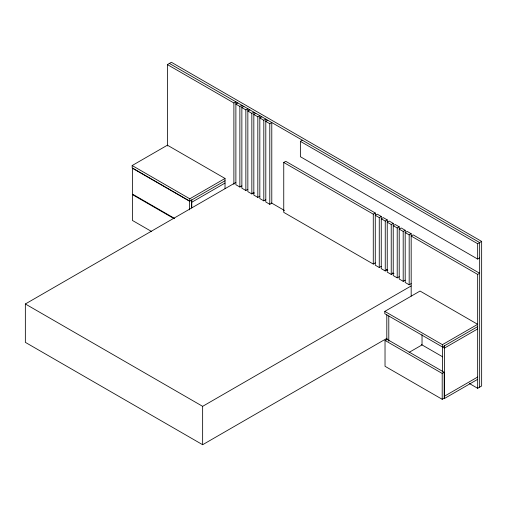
<?xml version="1.0" encoding="UTF-8"?>
<svg xmlns="http://www.w3.org/2000/svg" width="507" height="507" viewBox="0 0 507 507"><rect width="100%" height="100%" fill="white"/><g stroke="black" fill="none" stroke-linecap="round" stroke-linejoin="round"><path stroke-width="0.76" d="M167.405 145.965L167.405 64.585L171.391 62.285L481.65 241.408L481.65 385.992L477.664 388.292L469.438 383.546M167.405 64.585L233.885 102.972L235.882 101.818L235.882 184.732L239.868 187.032L241.864 185.879M237.878 102.972L235.882 104.119L239.868 106.426L241.864 105.272L241.864 188.186L245.857 190.486L247.847 189.333M132.169 165.536L189.789 198.801L189.789 201.108L132.169 167.842L132.169 165.536L167.405 145.192L225.026 178.458L225.026 188.585M243.861 106.426L241.864 107.573L245.857 109.88L247.847 108.726L247.847 191.64L251.84 193.94L253.83 192.787M249.843 109.88L247.847 111.033L251.84 113.334L253.83 112.18L253.83 195.094L257.822 197.394L259.818 196.247M255.826 113.334L253.83 114.487L257.822 116.787L259.818 115.634L259.818 198.548L263.805 200.848L265.801 199.701M261.808 116.787L259.818 117.941L263.805 120.241L265.801 119.088L265.801 202.001L269.787 204.302L271.784 203.155L271.784 122.548L269.787 123.695L265.801 121.395L267.791 120.241M189.789 198.801L225.026 178.458M174.592 218.435L132.39 194.067L132.39 168.223L189.567 201.235L225.026 180.765M191.779 202.255L225.026 183.065M479.654 257.911L477.664 259.064L300.372 156.707L300.372 141.352L302.368 140.205M387.114 338.213L202.642 444.715L25.35 342.358L25.35 303.978L235.882 182.425M375.275 262.905L373.279 264.058L283.749 212.363L283.749 162.468L285.745 161.315L375.275 213.003L375.275 265.205L379.268 267.512L381.258 266.359M283.749 162.468L373.279 214.157L375.275 213.003M381.258 216.457L377.271 214.157L375.275 215.31L379.268 217.611L381.258 216.457L381.258 268.659L385.25 270.966L387.24 269.813M387.24 219.911L383.254 217.611L381.258 218.764L385.25 221.065L387.24 219.911L387.24 272.12L391.233 274.42L393.229 273.267M393.229 223.365L389.237 221.065L387.24 222.218L391.233 224.519L393.229 223.365L393.229 275.574L397.215 277.874L399.212 276.721M399.212 226.825L395.219 224.519L393.229 225.672L397.215 227.973L399.212 226.825L399.212 279.027L403.198 281.328L405.194 280.175M405.194 230.279L401.202 227.973L399.212 229.126L403.198 231.426L405.194 230.279L405.194 282.481L409.181 284.782L411.177 283.635M411.177 233.733L407.191 231.426L405.194 232.58L409.181 234.88L411.177 233.733L411.177 296.132M300.372 141.352L477.664 243.709L481.65 241.408M25.35 303.978L202.642 406.335L411.114 285.973M384.807 311.393L420.043 291.05L477.664 324.322L442.427 344.665L384.807 311.393L384.807 313.7L444.417 348.119L477.664 328.923M477.664 274.42L479.654 273.267L413.173 234.88L411.177 236.034L477.664 274.42L477.664 388.292M385.028 340.438L387.018 339.291L444.195 372.296L444.195 398.147L442.205 399.294L385.028 366.288L385.028 340.438L442.205 373.45L444.195 372.296M409.149 352.359L422.033 344.918L422.033 334.664M442.427 346.965L477.664 326.622M444.417 396.227L477.664 377.031M477.664 379.337L444.417 398.527L444.417 345.812M169.395 63.432L479.654 242.561L479.654 387.139M252.993 192.305L254.362 193.097M271.479 202.977L284.484 210.487M386.473 269.369L387.842 270.161M392.633 272.924L394.002 273.717M421.412 344.557L442.681 356.839M173.907 218.555L132.39 194.58L132.39 220.425L151.447 231.433M477.664 243.709L477.664 259.064M442.427 344.665L442.427 372.201M442.205 373.45L442.205 399.294M409.181 234.88L409.181 284.782M403.198 231.426L403.198 281.328M397.215 227.973L397.215 277.874M391.233 224.519L391.233 274.42M388.793 316L388.793 341.243M386.803 314.853L386.803 340.089M385.25 221.065L385.25 270.966M379.268 217.611L379.268 267.512M373.279 214.157L373.279 264.058M269.787 123.695L269.787 204.302M263.805 120.241L263.805 200.848M257.822 116.787L257.822 197.394M251.84 113.334L251.84 193.94M245.857 109.88L245.857 190.486M239.868 106.426L239.868 187.032M233.885 102.972L233.885 184.345M202.642 406.335L202.642 444.715M191.779 199.954L191.779 207.781M191.557 200.081L191.557 207.914M189.567 201.235L189.567 209.847"/></g></svg>
